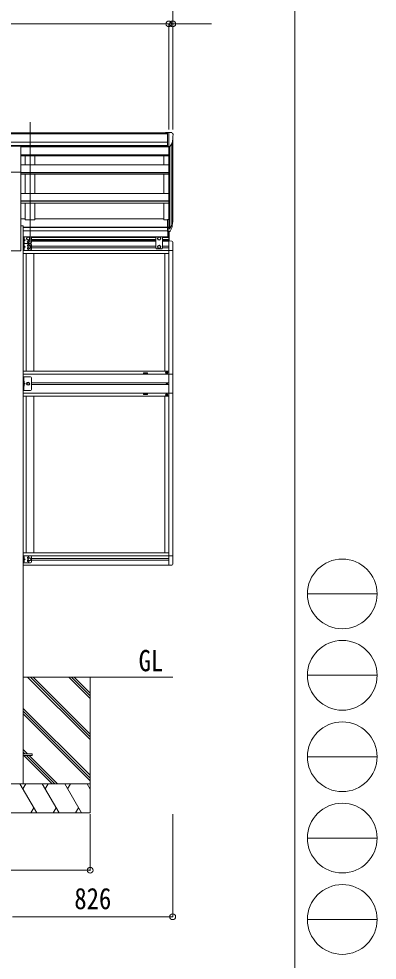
# Model space of a CAD drawing. Units: millimetres at full size. Extents: x -8385 to 8479, y -5853 to 5787.
# Drawn here: x 6629 to 8479, y -2973 to 1885 of the extents above; entities that cross this region are included whole.
import ezdxf
from ezdxf.enums import TextEntityAlignment as Align

# ---------------------------------------------------------------- set-up
doc = ezdxf.new("R2010")
doc.units = ezdxf.units.MM
doc.header["$LTSCALE"] = 30
doc.header["$PDMODE"] = 32
doc.header["$PDSIZE"] = 30
for name, color, linetype, lineweight in [('0-0_0', 7, 'Continuous', 9), ('0-1_本体', 4, 'Continuous', 9), ('0-2_部品', 7, 'Continuous', 9), ('0-8_PARTS2', 2, 'Continuous', 9), ('0-A_寸法', 6, 'Continuous', 9), ('1-1_GLASS', 4, 'Continuous', 9), ('1-2_GLASS_SEAL', 7, 'Continuous', 9), ('F-0_240', 7, 'Continuous', 9)]:
    doc.layers.add(name, color=color, linetype=linetype, lineweight=lineweight)
doc.styles.add('ＭＳ ゴシック', font='')
doc.styles.get('ＭＳ ゴシック').set_extended_font_data('MS Gothic')

msp = doc.modelspace()

# ---------------------------------------------------------------- linework, layer by layer
at = {"layer": '0-0_0'}
for p, q in [((7423.22, -1512.17), (6652.22, -1512.17)), ((6997.22, -1834.63), (6674.75, -1512.17)), ((6997.22, -1820.49), (6688.89, -1512.17)), ((6997.22, -1806.35), (6703.04, -1512.17)), ((6997.22, -1622.5), (6886.88, -1512.17)), ((6997.22, -1608.36), (6901.03, -1512.17)), ((6997.22, -1594.22), (6915.17, -1512.17)), ((6997.22, -1512.17), (6997.22, -2212.17)), ((6997.22, -2018.48), (6652.22, -1673.48)), ((6997.22, -2032.62), (6652.22, -1687.62)), ((6997.22, -2046.76), (6652.22, -1701.76)), ((6674.27, -1907.67), (6652.22, -1885.61)), ((6660.13, -1907.67), (6652.22, -1899.75)), ((6800.49, -2062.17), (6654.99, -1916.67)), ((6814.63, -2062.17), (6669.13, -1916.67)), ((6828.77, -2062.17), (6683.27, -1916.67)), ((6197.22, -2062.17), (6997.22, -2062.17)), ((6721.53, -2212.17), (6634.93, -2062.17)), ((6649.93, -2088.15), (6664.93, -2062.17)), ((6837, -2212.17), (6750.4, -2062.17)), ((6765.4, -2088.15), (6780.4, -2062.17)), ((6952.47, -2212.17), (6865.87, -2062.17)), ((6880.87, -2088.15), (6895.87, -2062.17)), ((6997.22, -2089.67), (6981.34, -2062.17)), ((6997.22, -2212.17), (6197.22, -2212.17)), ((6706.53, -2186.19), (6691.53, -2212.17)), ((6822, -2186.19), (6807, -2212.17)), ((6937.47, -2186.19), (6922.47, -2212.17))]:
    msp.add_line(p, q, dxfattribs=at)
at = {"layer": '0-1_本体'}
for p, q in [((7396.72, 1297.37), (2397.72, 1297.37)), ((7396.72, 1292.01), (2397.72, 1292.01)), ((7396.72, 1248.49), (2397.72, 1248.49)), ((7396.72, 1230.82), (2397.72, 1230.82)), ((6639.72, 1228.45), (7396.72, 1228.45)), ((7403.22, 1225.49), (6639.72, 1225.49)), ((6662.22, 1228.45), (6662.22, 1225.49)), ((6712.22, 1228.45), (6712.22, 1225.49)), ((7403.22, 1226.99), (7403.22, 849.27)), ((7409.22, 1226.46), (7409.22, 804.84)), ((7418.93, 1241.82), (7418.93, 822.84)), ((7423.22, 847.1), (7423.22, 1260.62)), ((7403.22, 1183.54), (6639.72, 1183.54)), ((7403.22, 1181.84), (6639.72, 1181.84)), ((7403.22, 1178.06), (6639.72, 1178.06)), ((6662.22, 1178.06), (6662.22, 1132.63)), ((6712.22, 1178.06), (6712.22, 1132.63)), ((7378.22, 1132.63), (7378.22, 1178.06)), ((7403.22, 1132.63), (6639.72, 1132.63)), ((6639.72, 687.84), (6639.72, 1094.79)), ((7403.22, 1092.05), (6639.72, 1092.05)), ((7403.22, 1090.36), (6639.72, 1090.36)), ((7403.22, 1083.49), (6639.72, 1083.49)), ((6662.22, 1083.49), (6662.22, 984.39)), ((6712.22, 1083.49), (6712.22, 984.39)), ((7378.22, 984.39), (7378.22, 1083.49)), ((7403.22, 984.39), (6639.72, 984.39)), ((7403.22, 945.25), (6639.72, 945.25)), ((7403.22, 943.58), (6639.72, 943.58)), ((7403.22, 933.94), (6639.72, 933.94)), ((6712.22, 933.94), (6712.22, 848.44)), ((7378.22, 848.44), (7378.22, 933.94)), ((6662.22, 853.66), (6639.72, 853.66)), ((7378.22, 853.66), (6712.22, 853.66)), ((7396.72, 848.44), (7378.22, 848.44)), ((6652.22, 817.84), (6639.72, 817.84)), ((6652.22, 817.84), (6652.22, -2062.16)), ((7396.72, 809.35), (6652.22, 809.35)), ((7396.72, 807.97), (6652.22, 807.97)), ((7396.72, 790.79), (6652.22, 790.79)), ((6639.72, 687.84), (6554.72, 687.84))]:
    msp.add_line(p, q, dxfattribs=at)
msp.add_lwpolyline([(6662.22, 933.94), (6662.22, 848.44), (6712.22, 848.44)], dxfattribs=at)
at = {"layer": '0-2_部品'}
for p, q in [((7396.72, 1298.97), (7386.72, 1298.88)), ((7386.72, 1296.78), (7386.72, 1298.88)), ((7396.72, 1226.99), (7396.72, 1298.97)), ((7415.22, 1298.97), (7396.72, 1298.97)), ((7403.22, 1225.99), (7403.22, 1298.97)), ((7415.22, 1298.97), (7417.55, 1298.83)), ((7418.31, 1298.4), (7422.37, 1292.6)), ((7425.22, 1289.6), (7425.22, 1288.97)), ((6639.72, 1228.95), (6554.72, 1228.95)), ((6639.72, 1094.79), (6639.72, 1228.95)), ((7396.72, 1226.99), (7403.22, 1226.99)), ((7403.22, 1225.99), (7408.43, 1226.3)), ((7410.84, 1227.8), (7420.12, 1243.86)), ((6639.72, 1094.79), (6554.72, 1094.79)), ((7396.72, 849.27), (7396.72, 788.21)), ((7396.72, 849.27), (7403.22, 849.27)), ((7403.22, 849.27), (7403.22, 787.39)), ((7396.72, 810.96), (7403.22, 810.96)), ((7396.72, 805.56), (7403.22, 805.56)), ((7396.72, 788.21), (7403.22, 788.21)), ((7403.22, 804.56), (7408.35, 804.56)), ((7403.22, 802.56), (7408.06, 802.56)), ((7403.22, 787.39), (7408.06, 787.39)), ((7409.65, 805.31), (7419.4, 823.73)), ((7420.82, 823.23), (7410.66, 804.06)), ((7418.24, 806.38), (7410.66, 788.89))]:
    msp.add_line(p, q, dxfattribs=at)
at = {"layer": '0-2_部品', "color": 4}
for p, q in [((6652.22, -1907.66), (6697.22, -1907.66)), ((6652.22, -1916.66), (6697.22, -1916.66)), ((6697.22, -1907.66), (6697.22, -1916.66))]:
    msp.add_line(p, q, dxfattribs=at)
at = {"layer": '0-2_部品'}
for centre, radius, start, end in [((7417.49, 1297.83), 1, 35, 86.5), ((7223.22, 1288.97), 202, 347.09739, 0), ((7422.22, 1289.6), 3, 0, 87), ((7408.24, 1229.3), 3, 273.5, 330), ((7290, 842.45), 133.22, 344.28698, 356.72013), ((7335.27, 849.68), 88.05, 342.78929, 2.77608), ((7334.56, 845.4), 89.07, 345.58812, 5.50424), ((7408.06, 805.56), 3, 270, 330), ((7408.06, 790.39), 3, 270, 330), ((7408.35, 806.06), 1.5, 270, 330)]:
    msp.add_arc(centre, radius, start, end, dxfattribs=at)
at = {"layer": '0-8_PARTS2'}
msp.add_line((6687.22, 690.17), (6687.22, 1352.7), dxfattribs=at)
at = {"layer": '0-A_寸法'}
for p, q in [((7423.22, 2406.62), (7423.22, 1859.09)), ((7403.22, 1859.09), (2391.22, 1859.09)), ((7403.22, 1859.09), (7403.22, 1313.46)), ((7403.22, 1859.09), (7403.22, 1313.46)), ((7403.22, 1859.09), (7423.22, 1859.09)), ((7423.22, 1859.09), (7423.22, 1313.46)), ((7423.22, 1859.09), (7623.22, 1859.09)), ((6997.22, -2508.56), (6997.22, -2219.59)), ((7423.22, -2748.53), (7423.22, -2219.59)), ((6997.22, -2508.56), (6197.22, -2508.56)), ((7423.22, -2748.53), (6597.22, -2748.53))]:
    msp.add_line(p, q, dxfattribs=at)
for p in [(7403.22, 1859.09), (7423.22, 1859.09), (6997.22, -2508.56), (7423.22, -2748.53)]:
    msp.add_point(p, dxfattribs=at)
at = {"layer": '1-1_GLASS'}
for p, q in [((6692.22, 759.54), (7338.72, 759.54)), ((6694.19, 756.04), (7335.72, 756.04)), ((6694.22, 747.04), (7335.72, 747.04)), ((6694.22, 743.54), (7335.72, 743.54)), ((7335.72, 738.54), (6694.22, 738.54)), ((7367.72, 759.54), (7403.22, 759.54)), ((7370.72, 756.04), (7403.22, 756.04)), ((7370.72, 747.04), (7403.22, 747.04)), ((7370.72, 743.54), (7403.22, 743.54)), ((7403.22, 738.54), (7370.72, 738.54)), ((7403.22, 739.24), (7403.22, 2.04)), ((6554.72, 687.83), (6639.72, 687.83)), ((7403.22, 690.04), (6652.22, 690.04)), ((6694.22, 712.54), (7335.72, 712.54)), ((6694.22, 703.54), (7335.72, 703.54)), ((7370.72, 712.54), (7403.22, 712.54)), ((7370.72, 703.54), (7403.22, 703.54)), ((7423.22, 689.84), (7423.22, 51.24)), ((6652.22, 674.04), (7403.22, 674.04)), ((6667.22, 674.04), (6667.22, 67.04)), ((6707.22, 674.04), (6707.22, 67.04)), ((7383.22, 674.04), (7383.22, 67.04)), ((7383.22, 674.04), (7383.22, 67.04)), ((6652.22, 66.54), (7403.22, 66.54)), ((6652.22, 51.04), (7403.22, 51.04)), ((6694.22, 6.54), (7403.22, 6.54)), ((7403.22, 2.24), (7403.22, -934.96)), ((7403.22, -46.96), (6652.22, -46.96)), ((7403.22, -2.46), (6694.22, -2.46)), ((7423.22, -47.16), (7423.22, -885.76)), ((6652.22, -62.46), (7403.22, -62.46)), ((6667.22, -62.46), (6667.22, -870.46)), ((6707.22, -62.46), (6707.22, -870.46)), ((7383.22, -62.96), (7383.22, -870.46)), ((7383.22, -62.96), (7383.22, -870.46)), ((6652.22, -870.46), (7403.22, -870.46)), ((7403.22, -869.96), (7403.22, -885.96)), ((6652.22, -885.96), (7403.22, -885.96)), ((6694.22, -899.46), (7403.22, -899.46)), ((6694.22, -908.46), (7403.22, -908.46)), ((6652.22, -934.46), (7403.22, -934.46))]:
    msp.add_line(p, q, dxfattribs=at)
for points in [[(7273.22, 53.04), (7293.22, 53.04), (7293.22, 58.04), (7273.22, 58.04)], [(7273.22, -48.96), (7293.22, -48.96), (7293.22, -53.96), (7273.22, -53.96)]]:
    msp.add_lwpolyline(points, close=True, dxfattribs=at)
at = {"layer": '1-2_GLASS_SEAL'}
for p, q in [((7397.72, 759.54), (7397.72, 788.2)), ((7403.22, 788.88), (7403.22, 739.04)), ((7404.72, 739.04), (7404.72, 787.38)), ((6652.22, 760.54), (6652.22, 725.54)), ((6689.22, 760.54), (6652.22, 760.54)), ((6654.72, 760.54), (6654.72, 725.54)), ((6655.22, 748.04), (6654.72, 748.13)), ((6654.72, 743.04), (6661.72, 743.04)), ((6655.22, 730.04), (6654.72, 730.13)), ((6655.22, 756.04), (6656.02, 755.9)), ((6655.22, 748.04), (6656.02, 748.18)), ((6655.22, 738.04), (6656.02, 737.9)), ((6655.22, 730.04), (6656.02, 730.18)), ((6694.22, 755.54), (6694.22, 730.54)), ((7339.72, 760.54), (7335.72, 756.54)), ((7335.72, 756.54), (7335.72, 703.04)), ((7366.72, 760.54), (7339.72, 760.54)), ((7366.72, 760.54), (7370.72, 756.54)), ((7370.72, 703.04), (7370.72, 756.54)), ((7403.22, 739.04), (7418.5, 738.24)), ((7423.72, 732.75), (7423.72, 689.84)), ((6689.22, 725.54), (6652.22, 725.54)), ((6689.22, 690.54), (6652.22, 690.54)), ((6654.72, 725.54), (6654.72, 690.54)), ((6655.22, 713.04), (6654.72, 713.13)), ((6654.72, 708.04), (6661.72, 708.04)), ((6655.22, 695.04), (6654.72, 695.13)), ((6655.22, 721.04), (6656.02, 720.9)), ((6655.22, 713.04), (6656.02, 713.18)), ((6655.22, 703.04), (6656.02, 702.9)), ((6655.22, 695.04), (6656.02, 695.18)), ((6694.22, 720.54), (6694.22, 695.54)), ((7339.72, 699.04), (7335.72, 703.04)), ((7366.72, 699.04), (7339.72, 699.04)), ((7353.22, 715.55), (7346.72, 711.79)), ((7346.72, 711.79), (7346.72, 704.29)), ((7346.72, 704.29), (7353.22, 700.53)), ((7359.72, 711.79), (7353.22, 715.55)), ((7353.22, 700.53), (7359.72, 704.29)), ((7359.72, 704.29), (7359.72, 711.79)), ((7366.72, 699.04), (7370.72, 703.04)), ((7403.22, 689.84), (7423.72, 689.84)), ((7390.72, 60.54), (7389.72, 60.54)), ((7393.72, 59.54), (7394.72, 59.54)), ((6689.22, 37.54), (6652.22, 37.54)), ((6654.72, 37.54), (6654.72, -32.46)), ((6655.22, 7.54), (6654.72, 7.63)), ((6654.72, 7.54), (6661.72, 2.54)), ((6654.72, 2.54), (6661.72, 2.54)), ((6654.72, -2.46), (6661.72, 2.54)), ((6655.22, 15.54), (6656.02, 15.4)), ((6655.22, 7.54), (6656.02, 7.68)), ((6694.22, -27.46), (6694.22, 32.54)), ((7391.99, 1.63), (7391.17, 1.63)), ((7394.45, 2.45), (7395.27, 2.45)), ((6655.22, -10.46), (6654.72, -10.37)), ((6655.22, -2.46), (6656.02, -2.6)), ((6655.22, -10.46), (6656.02, -10.32)), ((7390.72, -56.46), (7389.72, -56.46)), ((7393.72, -55.46), (7394.72, -55.46)), ((6652.22, -886.46), (6652.22, -921.46)), ((6689.22, -886.46), (6652.22, -886.46)), ((6689.22, -921.46), (6652.22, -921.46)), ((6654.72, -886.46), (6654.72, -921.46)), ((6655.22, -898.96), (6654.72, -898.87)), ((6654.72, -903.96), (6661.72, -903.96)), ((6655.22, -916.96), (6654.72, -916.87)), ((6655.22, -890.96), (6656.02, -891.1)), ((6655.22, -898.96), (6656.02, -898.82)), ((6655.22, -908.96), (6656.02, -909.1)), ((6655.22, -916.96), (6656.02, -916.82)), ((6694.22, -891.46), (6694.22, -916.46)), ((7403.22, -885.76), (7423.72, -885.76)), ((7423.72, -928.67), (7423.72, -885.76)), ((7403.22, -934.96), (7418.5, -934.16))]:
    msp.add_line(p, q, dxfattribs=at)
for points in [[(6654.33, 752.04), (6654.96, 753.23), (6657.2, 754.34)], [(6654.33, 752.04), (6654.96, 750.85), (6657.2, 749.74)], [(6654.33, 734.04), (6654.96, 735.23), (6657.2, 736.34)], [(6654.33, 734.04), (6654.96, 732.85), (6657.2, 731.74)], [(6655.22, 748.04), (6655.22, 756.04), (6654.72, 755.95), (6654.72, 748.13)], [(6654.72, 748.04), (6661.72, 743.04), (6654.72, 738.04)], [(6655.22, 730.04), (6655.22, 738.04), (6654.72, 737.95), (6654.72, 730.13)], [(7346.72, 755.29), (7353.22, 759.05), (7359.72, 755.29)], [(7359.72, 755.29), (7359.72, 747.79), (7353.22, 744.03), (7346.72, 747.79), (7346.72, 755.29)], [(6689.22, 725.54), (6652.22, 725.54), (6652.22, 690.54)], [(6654.33, 717.04), (6654.96, 718.23), (6657.19, 719.34)], [(6654.33, 717.04), (6654.96, 715.85), (6657.19, 714.74)], [(6654.33, 699.04), (6654.96, 700.23), (6657.19, 701.34)], [(6654.33, 699.04), (6654.96, 697.85), (6657.19, 696.74)], [(6655.22, 713.04), (6655.22, 721.04), (6654.72, 720.95), (6654.72, 713.13)], [(6654.72, 713.04), (6661.72, 708.04), (6654.72, 703.04)], [(6655.22, 695.04), (6655.22, 703.04), (6654.72, 702.95), (6654.72, 695.13)], [(7389.72, 60.54), (7389.72, 59.54), (7390.72, 59.54)], [(7392.72, 61.54), (7392.72, 62.54), (7391.72, 62.54), (7391.72, 61.54)], [(7391.72, 58.54), (7391.72, 57.54), (7392.72, 57.54), (7392.72, 58.54)], [(7394.72, 59.54), (7394.72, 60.54), (7393.72, 60.54)], [(7403.22, 51.04), (7423.92, 51.04), (7423.92, -46.96), (7403.22, -46.96)], [(6689.22, -32.46), (6652.22, -32.46), (6652.22, 37.54)], [(6654.33, 11.54), (6654.96, 12.73), (6657.19, 13.84)], [(6654.33, 11.54), (6654.96, 10.35), (6657.19, 9.24)], [(6655.22, 7.54), (6655.22, 15.54), (6654.72, 15.45), (6654.72, 7.63)], [(7391.17, 1.63), (7391.17, 2.45), (7391.99, 2.45)], [(7392.81, 3.27), (7392.81, 4.09), (7393.63, 4.09), (7393.63, 3.27)], [(7393.63, 0.81), (7393.63, -0.01), (7392.81, -0.01), (7392.81, 0.81)], [(7395.27, 2.45), (7395.27, 1.63), (7394.45, 1.63)], [(6654.33, -6.46), (6654.96, -5.27), (6657.19, -4.16)], [(6654.33, -6.46), (6654.96, -7.65), (6657.19, -8.76)], [(6655.22, -10.46), (6655.22, -2.46), (6654.72, -2.55), (6654.72, -10.37)], [(7389.72, -56.46), (7389.72, -55.46), (7390.72, -55.46)], [(7391.72, -54.46), (7391.72, -53.46), (7392.72, -53.46), (7392.72, -54.46)], [(7392.72, -57.46), (7392.72, -58.46), (7391.72, -58.46), (7391.72, -57.46)], [(7394.72, -55.46), (7394.72, -56.46), (7393.72, -56.46)], [(6654.33, -894.96), (6654.96, -893.77), (6657.2, -892.66)], [(6654.33, -894.96), (6654.96, -896.15), (6657.2, -897.26)], [(6654.33, -912.96), (6654.96, -911.77), (6657.2, -910.66)], [(6654.33, -912.96), (6654.96, -914.15), (6657.2, -915.26)], [(6655.22, -898.96), (6655.22, -890.96), (6654.72, -891.05), (6654.72, -898.87)], [(6654.72, -898.96), (6661.72, -903.96), (6654.72, -908.96)], [(6655.22, -916.96), (6655.22, -908.96), (6654.72, -909.05), (6654.72, -916.87)]]:
    msp.add_lwpolyline(points, dxfattribs=at)
for points in [[(6677.22, 744.03), (6670.72, 747.79), (6670.72, 755.29), (6677.22, 759.05), (6683.72, 755.29), (6683.72, 747.79)], [(6684.22, 700.53), (6677.72, 704.29), (6677.72, 711.79), (6684.22, 715.55), (6690.72, 711.79), (6690.72, 704.29)], [(6669.71, 2.54), (6673.46, -3.96), (6680.97, -3.96), (6684.72, 2.54), (6680.97, 9.04), (6673.46, 9.04)], [(6684.22, -911.47), (6677.72, -907.71), (6677.72, -900.21), (6684.22, -896.45), (6690.72, -900.21), (6690.72, -907.71)]]:
    msp.add_lwpolyline(points, close=True, dxfattribs=at)
for centre, radius in [((6677.22, 751.54), 8.5), ((6677.22, 751.54), 7.5), ((6677.22, 751.54), 6.5), ((6677.22, 734.54), 4.25), ((7353.22, 751.54), 8.5), ((7353.22, 751.54), 7.5), ((7353.22, 751.54), 6.5), ((6684.22, 708.04), 8.5), ((6684.22, 708.04), 7.5), ((6684.22, 708.04), 6.5), ((7353.22, 708.04), 8.5), ((7353.22, 708.04), 7.5), ((7353.22, 708.04), 6.5), ((7392.22, 60.04), 5.9), ((6677.22, 2.54), 8.5), ((6677.22, 2.54), 7.5), ((6677.22, 2.54), 6.5), ((6677.22, 2.54), 5.5), ((7393.22, 2.04), 3.75), ((7392.22, -55.96), 5.9), ((6684.22, -903.96), 8.5), ((6684.22, -903.96), 7.5), ((6684.22, -903.96), 6.5)]:
    msp.add_circle(centre, radius, dxfattribs=at)
for centre, radius, start, end in [((6655.86, 755.01), 0.9, 32.05588, 80), ((6655.86, 749.07), 0.9, 280, 327.94412), ((6655.86, 737.01), 0.9, 32.05588, 80), ((6655.86, 731.07), 0.9, 280, 327.94412), ((6651.12, 752.04), 6.5, 327.94412, 32.05588), ((6651.12, 734.04), 6.5, 327.94412, 32.05588), ((6684.22, 743.04), 4.25, 173.70569, 85.23923), ((6689.22, 755.54), 5, 0, 90), ((6689.22, 730.54), 5, 270, 0), ((7418.22, 732.75), 5.5, 0, 87), ((6655.86, 720.01), 0.9, 32.05588, 80), ((6655.86, 714.07), 0.9, 280, 327.94412), ((6655.86, 702.01), 0.9, 32.05588, 80), ((6655.86, 696.07), 0.9, 280, 327.94412), ((6651.12, 717.04), 6.5, 327.94412, 32.05588), ((6651.12, 699.04), 6.5, 327.94412, 32.05588), ((6677.22, 716.54), 4.25, 353.70569, 265.23923), ((6677.22, 699.54), 4.25, 94.76077, 6.29431), ((6689.22, 720.54), 5, 0, 90), ((6689.22, 695.54), 5, 270, 0), ((7390.72, 61.54), 1, 270, 0), ((7390.72, 58.54), 1, 0, 90), ((7393.72, 61.54), 1, 180, 270), ((7393.72, 58.54), 1, 90, 180), ((6655.86, 14.51), 0.9, 32.05588, 80), ((6655.86, 8.57), 0.9, 280, 327.94412), ((6651.12, 11.54), 6.5, 327.94412, 32.05588), ((6689.22, 32.54), 5, 0, 90), ((7391.99, 3.27), 0.82, 270, 0), ((7391.99, 0.81), 0.82, 0, 90), ((7394.45, 3.27), 0.82, 180, 270), ((7394.45, 0.81), 0.82, 90, 180), ((6655.86, -3.49), 0.9, 32.05588, 80), ((6655.86, -9.43), 0.9, 280, 327.94412), ((6651.12, -6.46), 6.5, 327.94412, 32.05588), ((6689.22, -27.46), 5, 270, 0), ((7390.72, -54.46), 1, 270, 0), ((7390.72, -57.46), 1, 0, 90), ((7393.72, -54.46), 1, 180, 270), ((7393.72, -57.46), 1, 90, 180), ((6655.86, -891.99), 0.9, 32.05588, 80), ((6655.86, -897.93), 0.9, 280, 327.94412), ((6655.86, -909.99), 0.9, 32.05588, 80), ((6655.86, -915.93), 0.9, 280, 327.94412), ((6651.12, -894.96), 6.5, 327.94412, 32.05588), ((6651.12, -912.96), 6.5, 327.94412, 32.05588), ((6677.22, -895.46), 4.25, 353.70569, 265.23923), ((6677.22, -912.46), 4.25, 94.76077, 6.29431), ((6689.22, -891.46), 5, 0, 90), ((6689.22, -916.46), 5, 270, 0), ((7418.22, -928.67), 5.5, 273, 0)]:
    msp.add_arc(centre, radius, start, end, dxfattribs=at)
at = {"layer": 'F-0_240', "color": 5}
msp.add_line((8054.55, 5787.34), (8054.55, -5852.66), dxfattribs=at)
at = {"layer": 'F-0_240', "color": 4}
for p, q in [((8118.66, -1082.66), (8478.66, -1082.66)), ((8118.66, -1502.66), (8478.66, -1502.66)), ((8118.66, -1922.66), (8478.66, -1922.66)), ((8118.66, -2342.66), (8478.66, -2342.66)), ((8118.66, -2762.66), (8478.66, -2762.66))]:
    msp.add_line(p, q, dxfattribs=at)
for centre in [(8298.66, -1082.66), (8298.66, -1502.66), (8298.66, -1922.66), (8298.66, -2342.66), (8298.66, -2762.66)]:
    msp.add_circle(centre, 180, dxfattribs=at)

# ---------------------------------------------------------------- texts
at = {"layer": '0-0_0', "style": 'ＭＳ ゴシック', "width": 0.85}
msp.add_text('GL', height=110, dxfattribs=at).set_placement((7247.61, -1514.61), align=Align.BOTTOM_LEFT)
at = {"layer": '0-A_寸法', "color": 7, "style": 'ＭＳ ゴシック', "width": 0.85}
msp.add_text('826', height=110, dxfattribs=at).set_placement((6915.72, -2742.53), align=Align.BOTTOM_LEFT)

doc.saveas('drawing.dxf')
